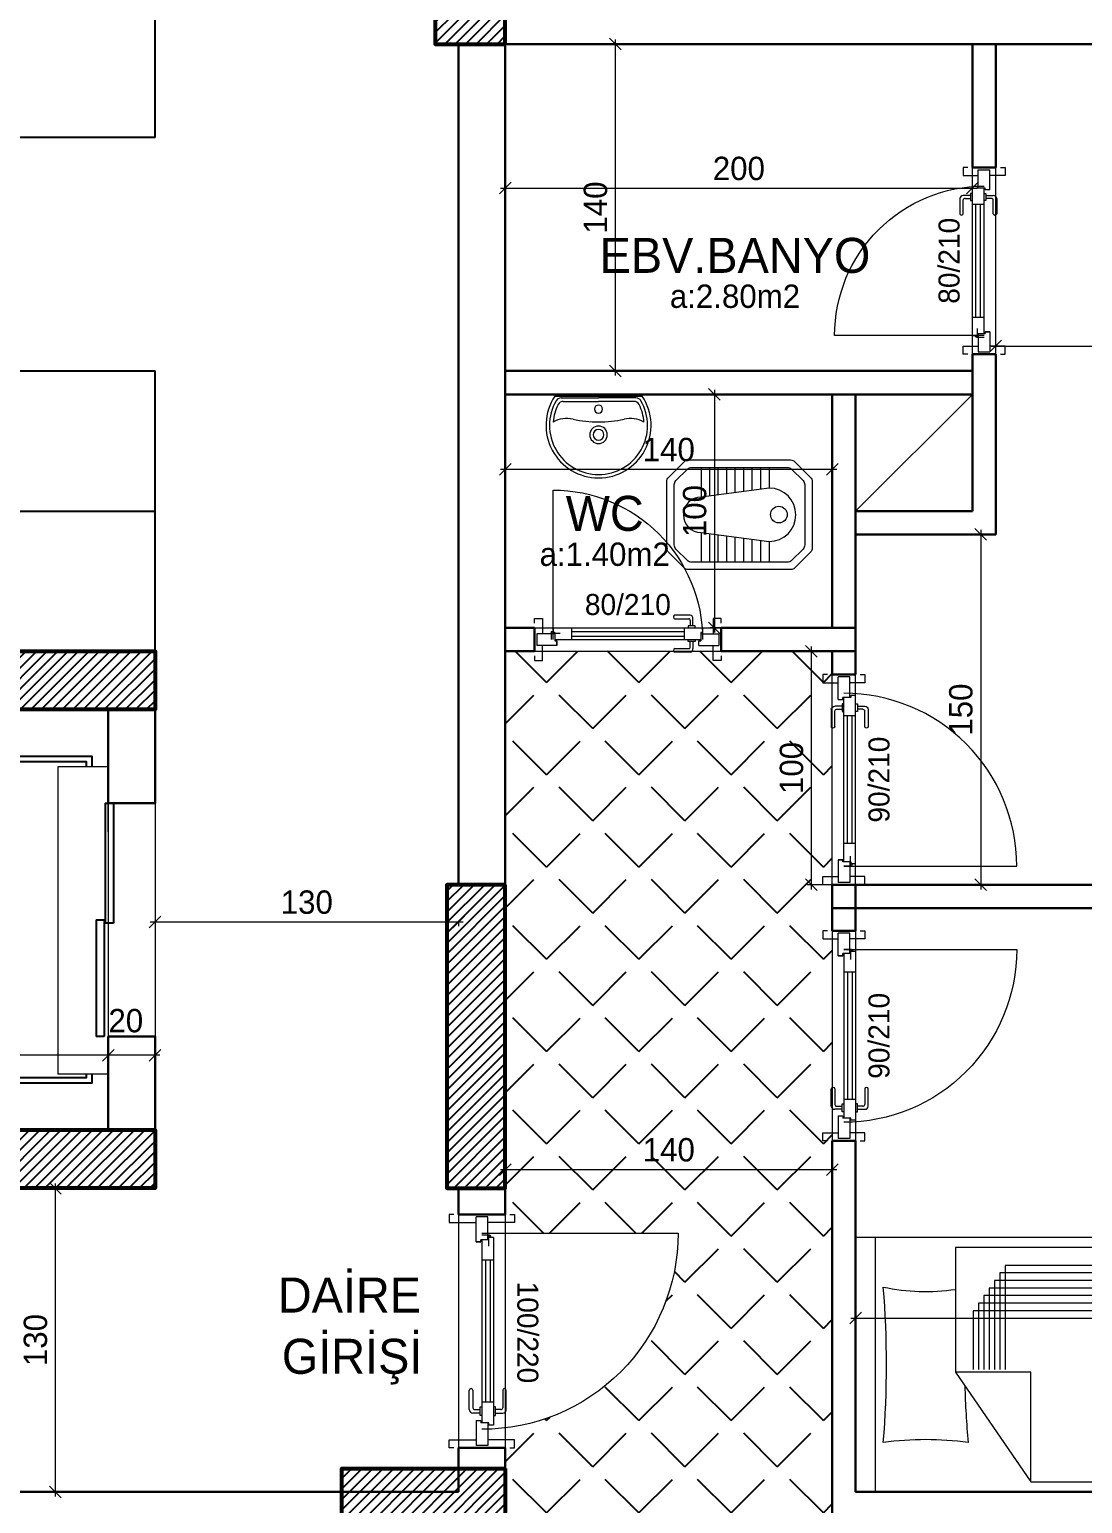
# Model space of a CAD drawing. Header units: centimetres. Extents: x 562865 to 1310255, y -148070 to 32737.
# Drawn here: x 655124 to 655574, y -26094 to -25463 of the extents above; entities that cross this region are included whole.
import ezdxf
from ezdxf.enums import TextEntityAlignment as Align

# ---------------------------------------------------------------- set-up
doc = ezdxf.new("R2010")
doc.units = ezdxf.units.CM
doc.header["$LTSCALE"] = 2.5
doc.layers.get('0').update_dxf_attribs({"color": 86})
for name, color, linetype in [('alan', 7, 'Continuous'), ('kapi-yazi', 7, 'Continuous'), ('mahal', 7, 'Continuous'), ('MERBAS', 231, 'Continuous'), ('MIMARI', 3, 'Continuous'), ('tarama', 173, 'Continuous'), ('TARAMA KOLON', 252, 'Continuous')]:
    doc.layers.add(name, color=color, linetype=linetype)
for name, color, linetype, lineweight in [('DUVAR', 4, 'Continuous', 30), ('duvar-kesim', 7, 'Continuous', 0), ('ince', 30, 'Continuous', 15), ('iç ölçü', 106, 'Continuous', 18), ('kapi', 9, 'Continuous', 0), ('kolon', 1, 'Continuous', 53), ('TEFRIS', 33, 'Continuous', 0)]:
    doc.layers.add(name, color=color, linetype=linetype, lineweight=lineweight)
doc.styles.add('PINAR', font='comic.ttf')
doc.dimstyles.new('TEMİZ ÖLÇÜ', dxfattribs={"dimtxt": 10, "dimasz": 5, "dimexe": 1.8, "dimexo": 0.625, "dimgap": 3, "dimtad": 1, "dimdec": 0, "dimrnd": 0.5, "dimzin": 1, "dimdsep": 46, "dimtxsty": 'PINAR', "dimblk": 'OBLIQUE', "dimcen": 0.9, "dimdle": 2, "dimclrd": 256, "dimclre": 256, "dimclrt": 7, "dimadec": 0, "dimazin": 0, "dimtfac": 1, "dimtdec": 0, "dimtofl": 0, "dimtmove": 2, "dimatfit": 2, "dimfxl": 10, "dimfxlon": 1, "dimlwd": -1, "dimlwe": -1, "dimarcsym": 0})

# ---------------------------------------------------------------- blocks, each defined once
blk = doc.blocks.new('_Oblique')
at = {"color": 0, "linetype": 'ByBlock', "lineweight": -2}
blk.add_line((-0.5, -0.5), (0.5, 0.5), dxfattribs=at)
blk = doc.blocks.new('*D1702')
at = {"layer": 'Defpoints', "color": 0}
for p in [(655371.65, -25469.39), (655371.65, -25609.39), (655374.39, -25609.39)]:
    blk.add_point(p, dxfattribs=at)
at = {"layer": 'iç ölçü'}
for p, q in [((655372.28, -25469.39), (655376.19, -25469.39)), ((655374.39, -25467.39), (655374.39, -25611.39)), ((655372.28, -25609.39), (655376.19, -25609.39))]:
    blk.add_line(p, q, dxfattribs=at)
at = {"layer": 'iç ölçü', "linetype": 'ByBlock', "xscale": 5, "yscale": 5, "zscale": 5}
for p, rotation in [((655374.39, -25469.39), 90), ((655374.39, -25609.39), 270)]:
    blk.add_blockref('_Oblique', p, dxfattribs=dict(at, rotation=rotation))
at = {"layer": 'iç ölçü', "color": 7, "insert": (655365.98, -25539.39), "char_height": 10, "attachment_point": 5, "rotation": 90, "style": 'PINAR'}
blk.add_mtext('140', dxfattribs=at)
blk = doc.blocks.new('*D1703')
at = {"layer": 'Defpoints', "color": 0}
for p in [(655527.34, -25531.09), (655327.34, -25536.11), (655527.34, -25536.11)]:
    blk.add_point(p, dxfattribs=at)
at = {"layer": 'iç ölçü'}
for p, q in [((655325.34, -25531.09), (655529.34, -25531.09)), ((655327.34, -25535.48), (655327.34, -25529.29)), ((655527.34, -25535.48), (655527.34, -25529.29))]:
    blk.add_line(p, q, dxfattribs=at)
at = {"layer": 'iç ölçü', "linetype": 'ByBlock', "xscale": 5, "yscale": 5, "zscale": 5, "rotation": 180}
blk.add_blockref('_Oblique', (655327.34, -25531.09), dxfattribs=at)
at = {"layer": 'iç ölçü', "linetype": 'ByBlock', "xscale": 5, "yscale": 5, "zscale": 5}
blk.add_blockref('_Oblique', (655527.34, -25531.09), dxfattribs=at)
at = {"layer": 'iç ölçü', "color": 7, "insert": (655427.34, -25522.7), "char_height": 10, "attachment_point": 5, "style": 'PINAR'}
blk.add_mtext('200', dxfattribs=at)
blk = doc.blocks.new('*D1705')
at = {"layer": 'Defpoints', "color": 0}
for p in [(655477.34, -26009.39), (656005.38, -26009.39), (656005.38, -26015)]:
    blk.add_point(p, dxfattribs=at)
at = {"layer": 'iç ölçü'}
for p, q in [((655477.34, -26010.01), (655477.34, -26016.8)), ((656005.38, -26010.01), (656005.38, -26016.8)), ((655475.34, -26015), (656007.38, -26015))]:
    blk.add_line(p, q, dxfattribs=at)
at = {"layer": 'iç ölçü', "linetype": 'ByBlock', "xscale": 5, "yscale": 5, "zscale": 5, "rotation": 180}
blk.add_blockref('_Oblique', (655477.34, -26015), dxfattribs=at)
at = {"layer": 'iç ölçü', "linetype": 'ByBlock', "xscale": 5, "yscale": 5, "zscale": 5}
blk.add_blockref('_Oblique', (656005.38, -26015), dxfattribs=at)
at = {"layer": 'iç ölçü', "color": 7, "insert": (655741.36, -26006.57), "char_height": 10, "attachment_point": 5, "style": 'PINAR'}
blk.add_mtext('528', dxfattribs=at)
blk = doc.blocks.new('*D1707')
at = {"layer": 'Defpoints', "color": 0}
for p in [(656005.38, -25579.46), (655537.34, -25599.46), (656005.38, -25598.73)]:
    blk.add_point(p, dxfattribs=at)
at = {"layer": 'iç ölçü'}
for p, q in [((656005.38, -25588.73), (656005.38, -25600.53)), ((655537.34, -25598.84), (655537.34, -25596.93)), ((655535.34, -25598.73), (656007.38, -25598.73))]:
    blk.add_line(p, q, dxfattribs=at)
at = {"layer": 'iç ölçü', "linetype": 'ByBlock', "xscale": 5, "yscale": 5, "zscale": 5, "rotation": 180}
blk.add_blockref('_Oblique', (655537.34, -25598.73), dxfattribs=at)
at = {"layer": 'iç ölçü', "linetype": 'ByBlock', "xscale": 5, "yscale": 5, "zscale": 5}
blk.add_blockref('_Oblique', (656005.38, -25598.73), dxfattribs=at)
at = {"layer": 'iç ölçü', "color": 7, "insert": (655771.36, -25590.21), "char_height": 10, "attachment_point": 5, "style": 'PINAR'}
blk.add_mtext('468', dxfattribs=at)
blk = doc.blocks.new('*D1712')
at = {"layer": 'Defpoints', "color": 0}
for p in [(655467.34, -25948.16), (655467.34, -25951.35), (655327.34, -26028.16)]:
    blk.add_point(p, dxfattribs=at)
at = {"layer": 'iç ölçü'}
for p, q in [((655327.34, -25961.35), (655327.34, -25949.55)), ((655467.34, -25948.79), (655467.34, -25953.15)), ((655325.34, -25951.35), (655469.34, -25951.35))]:
    blk.add_line(p, q, dxfattribs=at)
at = {"layer": 'iç ölçü', "linetype": 'ByBlock', "xscale": 5, "yscale": 5, "zscale": 5, "rotation": 180}
blk.add_blockref('_Oblique', (655327.34, -25951.35), dxfattribs=at)
at = {"layer": 'iç ölçü', "linetype": 'ByBlock', "xscale": 5, "yscale": 5, "zscale": 5}
blk.add_blockref('_Oblique', (655467.34, -25951.35), dxfattribs=at)
at = {"layer": 'iç ölçü', "color": 7, "insert": (655397.34, -25942.95), "char_height": 10, "attachment_point": 5, "style": 'PINAR'}
blk.add_mtext('140', dxfattribs=at)
blk = doc.blocks.new('*D1718')
at = {"layer": 'Defpoints', "color": 0}
for p in [(655495.63, -25679.39), (655510.18, -25829.39), (655530.93, -25829.39)]:
    blk.add_point(p, dxfattribs=at)
at = {"layer": 'iç ölçü'}
for p, q in [((655530.93, -25677.39), (655530.93, -25831.39)), ((655520.93, -25679.39), (655532.73, -25679.39)), ((655520.93, -25829.39), (655532.73, -25829.39))]:
    blk.add_line(p, q, dxfattribs=at)
at = {"layer": 'iç ölçü', "linetype": 'ByBlock', "xscale": 5, "yscale": 5, "zscale": 5}
for p, rotation in [((655530.93, -25679.39), 90), ((655530.93, -25829.39), 270)]:
    blk.add_blockref('_Oblique', p, dxfattribs=dict(at, rotation=rotation))
at = {"layer": 'iç ölçü', "color": 7, "insert": (655522.44, -25754.39), "char_height": 10, "attachment_point": 5, "rotation": 90, "style": 'PINAR'}
blk.add_mtext('150', dxfattribs=at)
blk = doc.blocks.new('*D1719')
at = {"layer": 'Defpoints', "color": 0}
for p in [(655422.34, -25619.39), (655416.86, -25719.39), (655422.34, -25719.39)]:
    blk.add_point(p, dxfattribs=at)
at = {"layer": 'iç ölçü'}
for p, q in [((655421.72, -25619.39), (655415.06, -25619.39)), ((655416.86, -25617.39), (655416.86, -25721.39)), ((655421.72, -25719.39), (655415.06, -25719.39))]:
    blk.add_line(p, q, dxfattribs=at)
at = {"layer": 'iç ölçü', "linetype": 'ByBlock', "xscale": 5, "yscale": 5, "zscale": 5}
for p, rotation in [((655416.86, -25619.39), 90), ((655416.86, -25719.39), 270)]:
    blk.add_blockref('_Oblique', p, dxfattribs=dict(at, rotation=rotation))
at = {"layer": 'iç ölçü', "color": 7, "insert": (655408.45, -25669.39), "char_height": 10, "attachment_point": 5, "rotation": 90, "style": 'PINAR'}
blk.add_mtext('100', dxfattribs=at)
blk = doc.blocks.new('*D1720')
at = {"layer": 'Defpoints', "color": 0}
for p in [(655327.34, -25639.99), (655467.34, -25639.99), (655467.34, -25651.5)]:
    blk.add_point(p, dxfattribs=at)
at = {"layer": 'iç ölçü'}
for p, q in [((655327.34, -25641.5), (655327.34, -25653.3)), ((655467.34, -25641.5), (655467.34, -25653.3)), ((655325.34, -25651.5), (655469.34, -25651.5))]:
    blk.add_line(p, q, dxfattribs=at)
at = {"layer": 'iç ölçü', "linetype": 'ByBlock', "xscale": 5, "yscale": 5, "zscale": 5, "rotation": 180}
blk.add_blockref('_Oblique', (655327.34, -25651.5), dxfattribs=at)
at = {"layer": 'iç ölçü', "linetype": 'ByBlock', "xscale": 5, "yscale": 5, "zscale": 5}
blk.add_blockref('_Oblique', (655467.34, -25651.5), dxfattribs=at)
at = {"layer": 'iç ölçü', "color": 7, "insert": (655397.34, -25643.09), "char_height": 10, "attachment_point": 5, "style": 'PINAR'}
blk.add_mtext('140', dxfattribs=at)
blk = doc.blocks.new('*D1721')
at = {"layer": 'Defpoints', "color": 0}
for p in [(655477.34, -25729.39), (655458.33, -25829.39), (655477.34, -25829.39)]:
    blk.add_point(p, dxfattribs=at)
at = {"layer": 'iç ölçü'}
for p, q in [((655468.33, -25729.39), (655456.53, -25729.39)), ((655458.33, -25727.39), (655458.33, -25831.39)), ((655468.33, -25829.39), (655456.53, -25829.39))]:
    blk.add_line(p, q, dxfattribs=at)
at = {"layer": 'iç ölçü', "linetype": 'ByBlock', "xscale": 5, "yscale": 5, "zscale": 5}
for p, rotation in [((655458.33, -25729.39), 90), ((655458.33, -25829.39), 270)]:
    blk.add_blockref('_Oblique', p, dxfattribs=dict(at, rotation=rotation))
at = {"layer": 'iç ölçü', "color": 7, "insert": (655449.92, -25779.39), "char_height": 10, "attachment_point": 5, "rotation": 90, "style": 'PINAR'}
blk.add_mtext('100', dxfattribs=at)
blk = doc.blocks.new('fm-door1')
at = {"linetype": 'Continuous'}
for p, q in [((0, 25), (0, -25)), ((100, 25), (0, 25)), ((79.7, 31.8), (79.7, -0.3)), ((84, 27.6), (127.8, 27.6)), ((90, 50), (910, 50)), ((90, 50), (90, 30)), ((100, 30), (90, 30)), ((100, 30), (100, -5)), ((100, 30), (100, -5)), ((100, 0), (900, 0)), ((190, 50), (190, 0)), ((810, 50), (810, 0)), ((910, 30), (900, 30)), ((900, 30), (900, -5)), ((900, 25), (1000, 25)), ((910, 50), (910, 30)), ((1000, 25), (1000, -25)), ((110, -25), (0, -25)), ((100, -5), (110, -5)), ((110, -5), (100, -5)), ((110, -5), (110, -25)), ((110, -25), (110, -5)), ((890, -25), (890, -5)), ((890, -5), (900, -5)), ((890, -25), (1000, -25))]:
    blk.add_line(p, q, dxfattribs=at)
at = {"color": 8, "linetype": 'Continuous'}
for p, q in [((190, 35), (810, 35)), ((190, 15), (810, 15))]:
    blk.add_line(p, q, dxfattribs=at)
at = {"linetype": 'Continuous'}
for points in [[(857.6, 58.1), (857.6, 88.9, 0.414214), (842.4, 104.1), (758.6, 104.1, 1), (758.6, 88.9), (834.8, 88.9, -0.414214), (842.4, 81.3), (842.4, 58.1)], [(857.6, -8.1), (857.6, -38.9, -0.414214), (842.4, -54.1), (758.6, -54.1, -1), (758.6, -38.9), (834.8, -38.9, 0.414214), (842.4, -31.3), (842.4, -8.1)]]:
    blk.add_lwpolyline(points, format="xyb", dxfattribs=at)
for points in [[(869, 50), (869, 58.1), (831, 58.1), (831, 50)], [(869, 0), (869, -8.1), (831, -8.1), (831, 0)]]:
    blk.add_lwpolyline(points, dxfattribs=at)
blk.add_circle((84, 31.8), 4.26, dxfattribs=at)
blk = doc.blocks.new('Hela-2')
at = {"color": 8}
for p, q in [((-20.32, -18.42), (-11.43, -18.42)), ((11.43, -18.42), (20.32, -18.42)), ((-10.95, -22.05), (-20.32, -22.05)), ((20.32, -22.05), (10.95, -22.05)), ((-10.48, -25.69), (-20.32, -25.69)), ((-10, -29.33), (-20.32, -29.33)), ((20.32, -29.33), (10, -29.33)), ((20.32, -25.69), (10.48, -25.69)), ((-9.52, -32.97), (-20.32, -32.97)), ((-9.05, -36.61), (-20.32, -36.61)), ((20.32, -36.61), (9.05, -36.61)), ((20.32, -32.97), (9.52, -32.97)), ((-8.57, -40.25), (-20.32, -40.25)), ((-8.1, -43.89), (-20.32, -43.89)), ((20.32, -43.89), (8.1, -43.89)), ((20.32, -40.25), (8.57, -40.25)), ((-20.32, -47.53), (-7.62, -47.53)), ((7.62, -47.53), (20.32, -47.53))]:
    blk.add_line(p, q, dxfattribs=at)
for points in [[(14.23, -62.23), (-14.23, -62.23, -0.198912), (-16.03, -61.49), (-22.75, -54.76, -0.198912), (-23.5, -52.97), (-23.5, -9.26, -0.198912), (-22.75, -7.47), (-16.03, -0.74, -0.198912), (-14.23, 0), (14.23, 0, -0.198912), (16.03, -0.74), (22.75, -7.47, -0.198912), (23.49, -9.26), (23.49, -52.97, -0.198912), (22.75, -54.76), (16.03, -61.49, -0.198912)], [(11.43, -18.42, 1), (-11.43, -18.42), (-7.62, -47.53, 1), (7.62, -47.53)]]:
    blk.add_lwpolyline(points, format="xyb", close=True)
blk.add_lwpolyline([(12.92, -59.06), (-12.92, -59.06, -0.198912), (-14.71, -58.31), (-19.58, -53.45, -0.198912), (-20.32, -51.65), (-20.32, -10.58, -0.198912), (-19.58, -8.78), (-14.71, -3.92, -0.198912), (-12.92, -3.18), (12.92, -3.18, -0.198912), (14.71, -3.92), (19.58, -8.78, -0.198912), (20.32, -10.58), (20.32, -51.65, -0.198912), (19.58, -53.45), (14.71, -58.31, -0.198912)], format="xyb", close=True, dxfattribs=at)
blk.add_circle((-0.08, -14.26), 3.57, dxfattribs=at)
blk = doc.blocks.new('Lav-1')
for p, q in [((-18.7083, 0), (18.7083, 0)), ((-15.105, -2.2), (0, -2.2)), ((15.105, -2.2), (0, -2.2))]:
    blk.add_line(p, q)
at = {"color": 8}
for p in [(-15.9925, -0.7), (15.9925, -0.7)]:
    blk.add_line(p, (0, -0.7), dxfattribs=at)
for centre, radius, start, end in [((0, -12.5), 22.5, 146.251011, 270), ((0, -12.5), 22.5, 270, 33.748989), ((0, -12.5), 19.5, 152.688782, 175.764074), ((-15.105, -4.7), 2.5, 90, 152.688782), ((15.105, -4.7), 2.5, 27.311218, 90), ((0, -12.5), 19.5, 4.235926, 27.311218), ((-13.5377, -21.504), 12, 77.387843, 119.499625), ((0, 39), 50, 257.387843, 270), ((0, 39), 50, 270, 282.612157), ((13.5377, -21.504), 12, 60.500375, 102.612157)]:
    blk.add_arc(centre, radius, start, end)
for centre, radius, start, end in [((0, -12.5), 21, 149.821029, 270), ((-15.9925, -3.2), 2.5, 90, 149.821029), ((0, -5.5), 1.75, 90, 270), ((0, -12.5), 21, 270, 30.178971), ((0, -5.5), 1.75, 270, 90), ((15.9925, -3.2), 2.5, 30.178971, 90), ((0, -16.5), 3.75, 90, 270), ((0, -16.5), 2.3, 90, 270), ((0, -16.5), 3.75, 270, 90), ((0, -16.5), 2.3, 270, 90)]:
    blk.add_arc(centre, radius, start, end, dxfattribs=at)
blk = doc.blocks.new('G$C0735DA1E')
at = {"color": 42}
for p, q in [((0, 108.9), (0, 0)), ((8.51, 108.9), (0, 108.9)), ((8.51, 0), (8.51, 108.9)), ((217.8, 104.59), (42.74, 104.59)), ((42.74, 104.59), (42.74, 51.22)), ((42.74, 51.22), (75.09, 4.31)), ((75.09, 51.22), (42.74, 51.22)), ((75.09, 4.31), (75.09, 51.22)), ((10.29, 0), (0, 0)), ((75.09, 4.31), (217.8, 4.31))]:
    blk.add_line(p, q, dxfattribs=at)
for p, q in [((213.49, 108.9), (8.51, 108.9)), ((217.8, 4.31), (217.8, 104.59)), ((8.51, 0), (213.49, 0))]:
    blk.add_line(p, q)
at = {"color": 8}
for p, q in [((64.05, 96.98), (64.05, 52.43)), ((212.41, 96.98), (64.05, 96.98)), ((59.48, 90.51), (59.48, 52.43)), ((212.41, 90.51), (59.48, 90.51)), ((61.77, 93.74), (61.77, 52.43)), ((212.41, 93.74), (61.77, 93.74)), ((212.41, 84.04), (54.92, 84.04)), ((54.92, 84.04), (54.92, 52.43)), ((212.41, 87.27), (57.2, 87.27)), ((57.2, 87.27), (57.2, 52.43)), ((212.41, 77.57), (50.35, 77.57)), ((50.35, 77.57), (50.35, 52.43)), ((212.41, 80.8), (52.63, 80.8)), ((52.63, 80.8), (52.63, 52.43))]:
    blk.add_line(p, q, dxfattribs=at)
for centre, start, end in [((213.49, 104.59), 359.99996, 90.00004), ((213.49, 4.31), 269.99996, 0.00004)]:
    blk.add_arc(centre, 4.31, start, end)
for centre, radius, start, end in [((-392.71, 54.41), 405.93, 355.2981, 4.7019), ((30.01, 173.57), 87.79, 258.06799, 278.34062), ((417.07, 54.41), 370.41, 181.39769, 185.15396), ((30.01, -112.77), 135.13, 82.28082, 97.71918)]:
    blk.add_arc(centre, radius, start, end, dxfattribs=at)
blk = doc.blocks.new('*D3140')
at = {"layer": 'Defpoints', "color": 0}
for p in [(655177.34, -25899.84), (655157.34, -25902.44), (655157.34, -25916.16)]:
    blk.add_point(p, dxfattribs=at)
at = {"layer": 'iç ölçü'}
for p, q in [((655179.34, -25902.44), (655155.34, -25902.44)), ((655157.34, -25912.44), (655157.34, -25900.64)), ((655177.34, -25900.46), (655177.34, -25904.24))]:
    blk.add_line(p, q, dxfattribs=at)
at = {"layer": 'iç ölçü', "linetype": 'ByBlock', "xscale": 5, "yscale": 5, "zscale": 5, "rotation": 180}
blk.add_blockref('_Oblique', (655157.34, -25902.44), dxfattribs=at)
at = {"layer": 'iç ölçü', "linetype": 'ByBlock', "xscale": 5, "yscale": 5, "zscale": 5}
blk.add_blockref('_Oblique', (655177.34, -25902.44), dxfattribs=at)
at = {"layer": 'iç ölçü', "color": 7, "insert": (655164.84, -25887.67), "char_height": 10, "attachment_point": 5, "style": 'PINAR'}
blk.add_mtext('20', dxfattribs=at)
blk = doc.blocks.new('*D3141')
at = {"layer": 'Defpoints', "color": 0}
for p in [(654952.34, -25878.03), (654952.34, -25902.44), (655157.34, -25916.16)]:
    blk.add_point(p, dxfattribs=at)
at = {"layer": 'iç ölçü'}
for p, q in [((654952.34, -25892.44), (654952.34, -25904.24)), ((655159.34, -25902.44), (654950.34, -25902.44)), ((655157.34, -25912.44), (655157.34, -25900.64))]:
    blk.add_line(p, q, dxfattribs=at)
at = {"layer": 'iç ölçü', "linetype": 'ByBlock', "xscale": 5, "yscale": 5, "zscale": 5, "rotation": 180}
blk.add_blockref('_Oblique', (654952.34, -25902.44), dxfattribs=at)
at = {"layer": 'iç ölçü', "linetype": 'ByBlock', "xscale": 5, "yscale": 5, "zscale": 5}
blk.add_blockref('_Oblique', (655157.34, -25902.44), dxfattribs=at)
at = {"layer": 'iç ölçü', "color": 7, "insert": (655054.84, -25893.97), "char_height": 10, "attachment_point": 5, "style": 'PINAR'}
blk.add_mtext('205', dxfattribs=at)
blk = doc.blocks.new('*D3146')
at = {"layer": 'Defpoints', "color": 0}
for p in [(655177.34, -25844.41), (655307.34, -25844.41), (655307.34, -25845.34)]:
    blk.add_point(p, dxfattribs=at)
at = {"layer": 'iç ölçü'}
for p, q in [((655175.34, -25845.34), (655309.34, -25845.34)), ((655177.34, -25845.03), (655177.34, -25847.14)), ((655307.34, -25845.03), (655307.34, -25847.14))]:
    blk.add_line(p, q, dxfattribs=at)
at = {"layer": 'iç ölçü', "linetype": 'ByBlock', "xscale": 5, "yscale": 5, "zscale": 5, "rotation": 180}
blk.add_blockref('_Oblique', (655177.34, -25845.34), dxfattribs=at)
at = {"layer": 'iç ölçü', "linetype": 'ByBlock', "xscale": 5, "yscale": 5, "zscale": 5}
blk.add_blockref('_Oblique', (655307.34, -25845.34), dxfattribs=at)
at = {"layer": 'iç ölçü', "color": 7, "insert": (655242.34, -25836.91), "char_height": 10, "attachment_point": 5, "style": 'PINAR'}
blk.add_mtext('130', dxfattribs=at)
blk = doc.blocks.new('*D3147')
at = {"layer": 'Defpoints', "color": 0}
for p in [(655104.52, -25959.39), (655104.52, -26089.39), (655134.62, -26089.39)]:
    blk.add_point(p, dxfattribs=at)
at = {"layer": 'iç ölçü'}
for p, q in [((655129.62, -25959.39), (655136.42, -25959.39)), ((655134.62, -25957.39), (655134.62, -26091.39)), ((655129.62, -26089.39), (655136.42, -26089.39))]:
    blk.add_line(p, q, dxfattribs=at)
at = {"layer": 'iç ölçü', "linetype": 'ByBlock', "xscale": 5, "yscale": 5, "zscale": 5}
for p, rotation in [((655134.62, -25959.39), 90), ((655134.62, -26089.39), 270)]:
    blk.add_blockref('_Oblique', p, dxfattribs=dict(at, rotation=rotation))
at = {"layer": 'iç ölçü', "color": 7, "insert": (655126.19, -26024.39), "char_height": 10, "attachment_point": 5, "rotation": 90, "style": 'PINAR'}
blk.add_mtext('130', dxfattribs=at)
blk = doc.blocks.new('SB')
at = {"layer": 'TARAMA KOLON'}
h = blk.add_hatch(dxfattribs=at)
h.set_pattern_fill('ANSI31', color=256, angle=7e-15)
h.paths.add_polyline_path([(655327.34, -25829.39), (655302.34, -25829.39), (655302.34, -25959.39), (655327.34, -25959.39)])
h.paths.add_polyline_path([(655437.34, -24424.14), (655477.34, -24424.14), (655477.34, -24494.14), (655437.34, -24494.14)])
h.paths.add_polyline_path([(655327.34, -25359.39), (655297.34, -25359.39), (655297.34, -25469.39), (655327.34, -25469.39)])
h.paths.add_polyline_path([(655327.34, -26079.39), (655327.34, -26109.39), (655257.34, -26109.39), (655257.34, -26079.39)])
h.paths.add_polyline_path([(654229.3, -24849.39), (654229.3, -24889.39), (654299.3, -24889.39), (654299.3, -24849.39)])
h.paths.add_polyline_path([(654269.3, -25899.39), (654229.3, -25899.39), (654229.3, -25829.39), (654269.3, -25829.39)])
h.paths.add_polyline_path([(654229.3, -25444.39), (654229.3, -25469.39), (654379.3, -25469.39), (654379.3, -25444.39)])
h.paths.add_polyline_path([(655112.34, -26369.39), (655142.34, -26369.39), (655142.34, -26429.39), (655112.34, -26429.39)])
h.paths.add_polyline_path([(654997.34, -26079.39), (654997.34, -26109.39), (654927.34, -26109.39), (654927.34, -26079.39)])
h.paths.add_polyline_path([(655437.34, -24889.39), (655467.34, -24889.39), (655467.34, -24829.39), (655437.34, -24829.39)])
h.paths.add_polyline_path([(655112.34, -26834.64), (655142.34, -26834.64), (655142.34, -26894.64), (655112.34, -26894.64)])
h.paths.add_polyline_path([(654787.34, -26369.39), (654817.34, -26369.39), (654817.34, -26429.39), (654787.34, -26429.39)])
h.paths.add_polyline_path([(655437.34, -26824.64), (655477.34, -26824.64), (655477.34, -26894.64), (655437.34, -26894.64)])
h.paths.add_polyline_path([(654299.3, -26369.39), (654299.3, -26409.39), (654229.3, -26409.39), (654229.3, -26369.39)])
h.paths.add_polyline_path([(654777.34, -26824.64), (654817.34, -26824.64), (654817.34, -26894.64), (654777.34, -26894.64)])
h.paths.add_polyline_path([(655437.34, -26369.39), (655467.34, -26369.39), (655467.34, -26429.39), (655437.34, -26429.39)])
h.paths.add_polyline_path([(655985.38, -25829.39), (656025.38, -25829.39), (656025.38, -25899.39), (655985.38, -25899.39)])
h.paths.add_polyline_path([(654927.34, -25959.39), (654927.34, -25359.39), (655177.34, -25359.39), (655177.34, -25389.39), (654952.35, -25389.39), (654952.35, -25729.39), (655177.34, -25729.39), (655177.34, -25754.39), (654952.34, -25754.39), (654952.34, -25934.39), (655177.34, -25934.39), (655177.34, -25959.39)])
h.paths.add_polyline_path([(654777.34, -24424.14), (654817.34, -24424.14), (654817.34, -24494.14), (654777.34, -24494.14)])
h.paths.add_polyline_path([(655985.38, -26824.64), (656025.38, -26824.64), (656025.38, -26894.64), (655985.38, -26894.64)])
h.paths.add_polyline_path([(654229.3, -24424.14), (654269.3, -24424.14), (654269.3, -24494.14), (654229.3, -24494.14)])
h.paths.add_polyline_path([(655107.34, -24424.14), (655147.34, -24424.14), (655147.34, -24494.14), (655107.34, -24494.14)])
h.paths.add_polyline_path([(655985.38, -24424.14), (656025.38, -24424.14), (656025.38, -24494.14), (655985.38, -24494.14)])
h.paths.add_polyline_path([(656025.38, -24849.39), (656025.38, -24889.39), (655955.38, -24889.39), (655955.38, -24849.39)])
h.paths.add_polyline_path([(654817.34, -24889.39), (654787.34, -24889.39), (654787.34, -24829.39), (654817.34, -24829.39)])
h.paths.add_polyline_path([(655114.84, -24849.39), (655139.84, -24849.39), (655139.84, -24999.39), (655114.84, -24999.39)])
h.paths.add_polyline_path([(656025.38, -26369.39), (656025.38, -26409.39), (655955.38, -26409.39), (655955.38, -26369.39)])
h.paths.add_polyline_path([(654229.3, -26824.64), (654269.3, -26824.64), (654269.3, -26894.64), (654229.3, -26894.64)])
h.paths.add_polyline_path([(656025.38, -25444.39), (656025.38, -25469.39), (655875.38, -25469.39), (655875.38, -25444.39)])
at = {"layer": 'kolon'}
for points in [[(654927.34, -25959.39), (654927.34, -25359.39), (655177.34, -25359.39), (655177.34, -25389.39), (654952.35, -25389.39), (654952.35, -25729.39), (655177.34, -25729.39), (655177.34, -25754.39), (654952.34, -25754.39), (654952.34, -25934.39), (655177.34, -25934.39), (655177.34, -25959.39)], [(655327.34, -25359.39), (655297.34, -25359.39), (655297.34, -25469.39), (655327.34, -25469.39)], [(655327.34, -25829.39), (655302.34, -25829.39), (655302.34, -25959.39), (655327.34, -25959.39)], [(655327.34, -26079.39), (655327.34, -26109.39), (655257.34, -26109.39), (655257.34, -26079.39)]]:
    blk.add_lwpolyline(points, close=True, dxfattribs=at)

msp = doc.modelspace()

# ---------------------------------------------------------------- hatches: boundary and pattern name
at = {"layer": 'tarama'}
h = msp.add_hatch(dxfattribs=at)
h.set_pattern_fill('ANGLE', color=256, scale=4, angle=45)
h.set_pattern_definition([(45, (0, 0), (-19.7565635, 19.7565635), [20.32, -7.62]), (135, (0, 0), (-19.7565635, -19.7565635), [20.32, -7.62])])
edge = h.paths.add_edge_path()
edge.add_line((655399.45, -25729.39), (655339.81, -25729.39))
edge.add_line((655339.81, -25729.39), (655327.34, -25729.39))
edge.add_line((655327.34, -25729.39), (655327.34, -25899.39))
edge.add_line((655327.34, -25899.39), (655327.34, -25959.39))
edge.add_line((655327.34, -25959.39), (655327.34, -25970.6))
edge.add_line((655327.34, -25970.6), (655327.34, -25974.1))
edge.add_line((655327.34, -25974.1), (655327.34, -25978.6))
edge.add_line((655327.34, -25978.6), (655401.34, -25978.6))
edge.add_arc((655317.34, -25978.6), 84, 276.83714, 360, ccw=False)
edge.add_line((655327.34, -26062), (655327.34, -26067.1))
edge.add_line((655327.34, -26067.1), (655327.34, -26070.6))
edge.add_line((655327.34, -26070.6), (655327.34, -26109.39))
edge.add_line((655327.34, -26109.39), (655327.34, -26182.24))
edge.add_line((655327.34, -26182.24), (655327.34, -26241.89))
edge.add_ellipse((655326.99, -26242.41), major_axis=(0.76, 0), ratio=0.78, start_angle=0, end_angle=62.23737, ccw=False)
edge.add_line((655327.75, -26242.41), (655327.75, -26248.95))
edge.add_ellipse((655326.23, -26248.95), major_axis=(-1.52, 0), ratio=0.78, start_angle=137.13047, end_angle=180, ccw=False)
edge.add_line((655327.34, -26249.75), (655327.34, -26262.24))
edge.add_line((655327.34, -26262.24), (655327.34, -26369.39))
edge.add_line((655327.34, -26369.39), (655345.67, -26369.39))
edge.add_line((655345.67, -26369.39), (655359.63, -26369.39))
edge.add_ellipse((655360.54, -26370.5), major_axis=(0, -1.52), ratio=0.88, start_angle=540, end_angle=582.86953, ccw=False)
edge.add_line((655360.54, -26368.98), (655367.91, -26368.98))
edge.add_ellipse((655367.91, -26369.74), major_axis=(0, -0.76), ratio=0.88, start_angle=477.76263, end_angle=540, ccw=False)
edge.add_line((655368.5, -26369.39), (655435.67, -26369.39))
edge.add_line((655435.67, -26369.39), (655467.34, -26369.39))
edge.add_line((655467.34, -26369.39), (655534.51, -26369.39))
edge.add_ellipse((655535.1, -26369.74), major_axis=(0, -0.76), ratio=0.88, start_angle=180, end_angle=242.23737, ccw=False)
edge.add_line((655535.1, -26368.98), (655542.48, -26368.98))
edge.add_ellipse((655542.48, -26370.5), major_axis=(0, -1.52), ratio=0.88, start_angle=137.13047, end_angle=180, ccw=False)
edge.add_line((655543.39, -26369.39), (655557.34, -26369.39))
edge.add_line((655557.34, -26369.39), (655565.38, -26369.39))
edge.add_line((655565.38, -26369.39), (655565.38, -26350.31))
edge.add_line((655565.38, -26350.31), (655565.38, -26283.14))
edge.add_ellipse((655565.74, -26282.55), major_axis=(0.76, 0), ratio=0.88, start_angle=180, end_angle=242.23737, ccw=False)
edge.add_line((655564.98, -26282.55), (655564.98, -26275.18))
edge.add_ellipse((655566.5, -26275.18), major_axis=(-1.52, 0), ratio=0.88, start_angle=317.13047, end_angle=360, ccw=False)
edge.add_line((655565.38, -26274.27), (655565.38, -26260.31))
edge.add_line((655565.38, -26260.31), (655565.38, -26205.62))
edge.add_line((655565.38, -26205.62), (655515.38, -26205.62))
edge.add_line((655515.38, -26205.62), (655515.38, -26152.41))
edge.add_line((655515.38, -26152.41), (655506.02, -26139.39))
edge.add_line((655506.02, -26139.39), (655467.34, -26139.39))
edge.add_line((655467.34, -26139.39), (655467.34, -26099.39))
edge.add_line((655467.34, -26099.39), (655467.34, -25939.11))
edge.add_line((655467.34, -25939.11), (655467.34, -25925.15))
edge.add_ellipse((655468.46, -25924.24), major_axis=(-1.52, 0), ratio=0.88, start_angle=360, end_angle=402.86953, ccw=False)
edge.add_line((655466.94, -25924.24), (655466.94, -25916.86))
edge.add_ellipse((655467.7, -25916.86), major_axis=(0.76, 0), ratio=0.88, start_angle=477.76263, end_angle=540, ccw=False)
edge.add_line((655467.34, -25916.27), (655467.34, -25849.11))
edge.add_line((655467.34, -25849.11), (655467.34, -25829.39))
edge.add_line((655467.34, -25829.39), (655467.34, -25762.22))
edge.add_ellipse((655467.7, -25761.63), major_axis=(0.76, 0), ratio=0.88, start_angle=180, end_angle=242.23737, ccw=False)
edge.add_line((655466.94, -25761.63), (655466.94, -25754.26))
edge.add_ellipse((655468.46, -25754.26), major_axis=(1.52, 0), ratio=0.88, start_angle=137.13047, end_angle=180, ccw=False)
edge.add_line((655467.34, -25753.35), (655467.34, -25739.39))
edge.add_line((655467.34, -25739.39), (655467.34, -25729.39))
edge.add_line((655467.34, -25729.39), (655419.81, -25729.39))
edge.add_line((655419.81, -25729.39), (655407.32, -25729.39))
edge.add_ellipse((655406.51, -25728.28), major_axis=(0, 1.52), ratio=0.78, start_angle=540, end_angle=582.86953, ccw=False)
edge.add_line((655406.51, -25729.8), (655399.98, -25729.8))
edge.add_ellipse((655399.98, -25729.04), major_axis=(0, 0.76), ratio=0.78, start_angle=477.76263, end_angle=540, ccw=False)
h.paths.add_polyline_path([(655498.19, -26319.68), (655522.58, -26319.68), (655522.58, -26340.49), (655498.19, -26340.49)], flags=24)
h.paths.add_polyline_path([(655374.35, -26335.41), (655398.38, -26335.41), (655398.38, -26356.33), (655374.35, -26356.33)], flags=24)
h.paths.add_polyline_path([(655384.04, -25932.54), (655410.65, -25932.54), (655410.65, -25953.35), (655384.04, -25953.35)], flags=24)
h.paths.add_polyline_path([(655432.15, -26240.94), (655460.58, -26240.94), (655460.58, -26261.7), (655432.15, -26261.7)], flags=24)
h.paths.add_polyline_path([(655439.52, -25792.69), (655439.52, -25766.09), (655460.33, -25766.09), (655460.33, -25792.69)], flags=24)
h.paths.add_polyline_path([(655378.73, -26175.16), (655456.16, -26175.16), (655456.16, -26199.95), (655378.73, -26199.95)], flags=24)
h.paths.add_polyline_path([(655384.42, -26197.15), (655449.15, -26197.15), (655449.15, -26213.54), (655384.42, -26213.54)], flags=24)

# ---------------------------------------------------------------- linework, layer by layer
at = {"color": 4, "ltscale": 0.1}
for p, q in [((655156.03, -25794.41), (655159.5, -25794.41)), ((655156.03, -25794.41), (655156.03, -25845.81)), ((655159.5, -25794.41), (655159.5, -25845.81)), ((655152.11, -25844.41), (655155.64, -25844.41)), ((655152.11, -25844.41), (655152.11, -25894.41)), ((655155.64, -25844.41), (655155.64, -25894.41)), ((655159.5, -25845.81), (655156.03, -25845.81)), ((655155.64, -25894.41), (655152.11, -25894.41))]:
    msp.add_line(p, q, dxfattribs=at)
at = {"layer": 'DUVAR'}
for p, q in [((655307.34, -25829.39), (655307.34, -25469.39)), ((656025.38, -25469.39), (655327.34, -25469.39)), ((655327.34, -25829.39), (655327.34, -25469.39)), ((655527.34, -25469.39), (655527.34, -25522.19)), ((655537.34, -25469.39), (655537.34, -25522.19)), ((655537.34, -25522.19), (655527.34, -25522.19)), ((655527.34, -25602.19), (655527.34, -25669.39)), ((655537.34, -25602.19), (655527.34, -25602.19)), ((655537.34, -25602.19), (655537.34, -25679.39)), ((655327.34, -25609.39), (655527.34, -25609.39)), ((655327.34, -25619.39), (655527.34, -25619.39)), ((655467.34, -25619.39), (655467.34, -25719.39)), ((655477.34, -25619.39), (655477.34, -25739.39)), ((655477.34, -25669.39), (655527.34, -25669.39)), ((655477.34, -25679.39), (655537.34, -25679.39)), ((655327.34, -25719.39), (655339.81, -25719.39)), ((655339.81, -25729.39), (655339.81, -25719.39)), ((655419.81, -25719.39), (655477.34, -25719.39)), ((655419.81, -25729.39), (655419.81, -25719.39)), ((655327.34, -25729.39), (655339.81, -25729.39)), ((655419.81, -25729.39), (655477.34, -25729.39)), ((655467.34, -25729.39), (655467.34, -25739.39)), ((655467.34, -25739.39), (655477.34, -25739.39)), ((655157.34, -25754.39), (655157.34, -25794.41)), ((655177.34, -25754.39), (655177.34, -25794.41)), ((655177.34, -25794.41), (655157.34, -25794.41)), ((655467.34, -25829.39), (656005.38, -25829.39)), ((655467.34, -25829.39), (655467.34, -25849.11)), ((655467.34, -25829.39), (655477.34, -25829.39)), ((655477.34, -25829.39), (655477.34, -25849.11)), ((655467.34, -25839.39), (656005.38, -25839.39)), ((655467.34, -25849.11), (655477.34, -25849.11)), ((655177.34, -25894.41), (655157.34, -25894.41)), ((655157.34, -25894.41), (655157.34, -25934.39)), ((655177.34, -25894.41), (655177.34, -25934.39)), ((655467.34, -25939.11), (655467.34, -26099.39)), ((655467.34, -25939.11), (655477.34, -25939.11)), ((655477.34, -25939.11), (655477.34, -26089.39)), ((655307.34, -25959.39), (655307.34, -25970.6)), ((655327.34, -25959.39), (655327.34, -25970.6)), ((655307.34, -25970.6), (655327.34, -25970.6)), ((655307.34, -26070.6), (655307.34, -26089.39)), ((655307.34, -26070.6), (655327.34, -26070.6)), ((655327.34, -26070.6), (655327.34, -26109.39)), ((654947.34, -26089.39), (655307.34, -26089.39)), ((655477.34, -26089.39), (656005.38, -26089.39))]:
    msp.add_line(p, q, dxfattribs=at)
at = {"layer": 'duvar-kesim'}
for p, q in [((655527.34, -25602.19), (655527.34, -25522.19)), ((655537.34, -25602.19), (655537.34, -25522.19)), ((655339.81, -25719.39), (655419.81, -25719.39)), ((655339.81, -25729.39), (655419.81, -25729.39)), ((655467.34, -25829.39), (655467.34, -25739.39)), ((655477.34, -25829.39), (655477.34, -25739.39)), ((655157.34, -25794.41), (655157.34, -25894.41)), ((655177.34, -25794.41), (655177.34, -25894.41)), ((655467.34, -25849.11), (655467.34, -25939.11)), ((655477.34, -25849.11), (655477.34, -25939.11)), ((655307.34, -25970.6), (655307.34, -26070.6)), ((655327.34, -25970.6), (655327.34, -26070.6))]:
    msp.add_line(p, q, dxfattribs=at)
at = {"layer": 'ince', "ltscale": 0.1}
for p, q in [((655135.71, -25778.97), (655135.71, -25910.58)), ((655157.34, -25778.97), (655135.71, -25778.97)), ((655157.34, -25806.78), (655157.34, -25794.41)), ((655157.34, -25894.41), (655157.34, -25910.58)), ((655157.34, -25910.58), (655135.71, -25910.58))]:
    msp.add_line(p, q, dxfattribs=at)
at = {"layer": 'iç ölçü'}
msp.add_line((655527.34, -25619.39), (655477.34, -25669.39), dxfattribs=at)
at = {"layer": 'kapi'}
for points in [[(655525.34, -25522.19), (655523.34, -25522.19), (655523.34, -25525.69), (655529.84, -25525.69)], [(655539.34, -25522.19), (655541.34, -25522.19), (655541.34, -25525.69), (655534.84, -25525.69)], [(655525.34, -25602.19), (655523.34, -25602.19), (655523.34, -25598.69), (655529.84, -25598.69)], [(655539.34, -25602.19), (655541.34, -25602.19), (655541.34, -25598.69), (655534.84, -25598.69)], [(655339.81, -25717.39), (655339.81, -25715.39), (655343.31, -25715.39), (655343.31, -25721.89)], [(655419.81, -25717.39), (655419.81, -25715.39), (655416.31, -25715.39), (655416.31, -25721.89)], [(655339.81, -25731.39), (655339.81, -25733.39), (655343.31, -25733.39), (655343.31, -25726.89)], [(655419.81, -25731.39), (655419.81, -25733.39), (655416.31, -25733.39), (655416.31, -25726.89)], [(655465.34, -25739.39), (655463.34, -25739.39), (655463.34, -25742.89), (655469.84, -25742.89)], [(655479.34, -25739.39), (655481.34, -25739.39), (655481.34, -25742.89), (655474.84, -25742.89)], [(655465.34, -25829.39), (655463.34, -25829.39), (655463.34, -25825.89), (655469.84, -25825.89)], [(655479.34, -25829.39), (655481.34, -25829.39), (655481.34, -25825.89), (655474.84, -25825.89)], [(655465.34, -25849.11), (655463.34, -25849.11), (655463.34, -25852.61), (655469.84, -25852.61)], [(655479.34, -25849.11), (655481.34, -25849.11), (655481.34, -25852.61), (655474.84, -25852.61)], [(655465.34, -25939.11), (655463.34, -25939.11), (655463.34, -25935.61), (655469.84, -25935.61)], [(655479.34, -25939.11), (655481.34, -25939.11), (655481.34, -25935.61), (655474.84, -25935.61)], [(655305.34, -25970.6), (655303.34, -25970.6), (655303.34, -25974.1), (655314.84, -25974.1)], [(655329.34, -25970.6), (655331.34, -25970.6), (655331.34, -25974.1), (655319.84, -25974.1)], [(655305.34, -26070.6), (655303.34, -26070.6), (655303.34, -26067.1), (655314.84, -26067.1)], [(655329.34, -26070.6), (655331.34, -26070.6), (655331.34, -26067.1), (655319.84, -26067.1)]]:
    msp.add_lwpolyline(points, dxfattribs=at)
for points in [[(655532.34, -25594.19), (655468.34, -25594.19, -0.414214), (655532.34, -25530.19, -0.414214)], [(655347.81, -25724.39), (655347.81, -25660.39, -0.414214), (655411.81, -25724.39, -0.414214)], [(655472.34, -25821.39), (655546.34, -25821.39, 0.414214), (655472.34, -25747.39, 0.414214)], [(655472.34, -25857.11), (655546.34, -25857.11, -0.414214), (655472.34, -25931.11, -0.414214)], [(655317.34, -25978.6), (655401.34, -25978.6, -0.414214), (655317.34, -26062.6, -0.414214)]]:
    msp.add_lwpolyline(points, format="xyb", dxfattribs=at)
at = {"layer": 'MERBAS'}
for p, q in [((655177.34, -25509.39), (655177.34, -25389.39)), ((655177.34, -25729.39), (655177.34, -25609.39)), ((654952.35, -25729.39), (655177.34, -25729.39))]:
    msp.add_line(p, q, dxfattribs=at)
for points in [[(655177.34, -25449.39), (655082.35, -25449.39, 0.414214), (655012.35, -25519.39), (655012.35, -25599.39, 0.414214), (655082.35, -25669.39), (655177.34, -25669.39)], [(655177.34, -25509.39), (655082.35, -25509.39, 0.414214), (655072.35, -25519.39), (655072.35, -25599.39, 0.414214), (655082.35, -25609.39), (655177.34, -25609.39)]]:
    msp.add_lwpolyline(points, format="xyb", dxfattribs=at)
at = {"layer": 'MIMARI', "ltscale": 0.1}
for points in [[(655010.87, -25914.44), (654998.92, -25914.44), (654998.92, -25774.34), (655150.27, -25774.34), (655150.27, -25778.97)], [(655010.87, -25912.09), (655001.27, -25912.09), (655001.27, -25776.69), (655147.93, -25776.69), (655147.93, -25778.97)], [(655150.27, -25910.58), (655150.27, -25914.44), (655010.87, -25914.44)], [(655147.93, -25910.58), (655147.93, -25912.09), (655010.87, -25912.09)]]:
    msp.add_lwpolyline(points, dxfattribs=at)

# ---------------------------------------------------------------- block references
at = {"layer": 'kapi'}
for p, xscale, yscale, zscale, rotation in [((655532.34, -25601.19), 0.078, 0.1, 0.07800000000000001, 90), ((655472.34, -25828.39), 0.08800000000000001, -0.1, 0.08800000000000001, 90), ((655472.34, -25850.11), 0.088, 0.1, 0.08800000000000001, 270), ((655317.34, -25971.6), 0.09799999999995634, 0.09999999999990905, 0.098, 270)]:
    msp.add_blockref('fm-door1', p, dxfattribs=dict(at, xscale=xscale, yscale=yscale, zscale=zscale, rotation=rotation))
at = {"layer": 'kapi', "xscale": 0.07800000000000001, "yscale": 0.1, "zscale": 0.07800000000000001}
msp.add_blockref('fm-door1', (655340.81, -25724.39), dxfattribs=at)
at = {"layer": 'TARAMA KOLON'}
msp.add_blockref('SB', (0, 0), dxfattribs=at)
at = {"layer": 'TEFRIS'}
for name, p in [('Lav-1', (655367.26, -25620.21)), ('G$C0735DA1E', (655477.34, -26089.39))]:
    msp.add_blockref(name, p, dxfattribs=at)
at = {"layer": 'TEFRIS', "rotation": 270}
msp.add_blockref('Hela-2', (655458.73, -25670.98), dxfattribs=at)

# ---------------------------------------------------------------- texts
at = {"layer": 'alan', "style": 'PINAR'}
for s, p in [('a:2.80m2', (655425.68, -25582.37)), ('a:1.40m2', (655369.9, -25692.86))]:
    msp.add_text(s, height=10, dxfattribs=at).set_placement(p, align=Align.CENTER)
at = {"layer": 'kapi-yazi', "style": 'PINAR'}
for s, rotation, p in [('80/210', 90, (655517.34, -25562.19)), ('90/210', 90, (655487.34, -25784.39)), ('90/210', 450, (655487.34, -25894.11)), ('100/220', 270, (655336.97, -26021.13))]:
    msp.add_text(s, height=9, rotation=rotation, dxfattribs=at).set_placement(p, align=Align.MIDDLE_CENTER)
msp.add_text('80/210', height=9, dxfattribs=at).set_placement((655379.81, -25709.39), align=Align.MIDDLE_CENTER)
at = {"layer": 'mahal', "style": 'PINAR'}
for s, p in [('EBV.BANYO', (655425.68, -25567.37)), ('WC', (655369.9, -25677.86)), ('DAİRE', (655260.6, -26012.62)), ('GİRİŞİ', (655261.74, -26038.84))]:
    msp.add_text(s, height=15, dxfattribs=at).set_placement(p, align=Align.CENTER)

# ---------------------------------------------------------------- dimensions: what is measured, and where the dimension line sits
at = {"layer": 'iç ölçü'}
for base, p1, p2, picture, middle in [((655374.39, -25609.39), (655371.65, -25469.39), (655371.65, -25609.39), '*D1702', (655365.98, -25539.39)), ((655416.86, -25719.39), (655422.34, -25619.39), (655422.34, -25719.39), '*D1719', (655408.45, -25669.39)), ((655530.93, -25829.39), (655495.63, -25679.39), (655510.18, -25829.39), '*D1718', (655522.44, -25754.39)), ((655458.33, -25829.39), (655477.34, -25729.39), (655477.34, -25829.39), '*D1721', (655449.92, -25779.39))]:
    dim = msp.add_linear_dim(base=base, p1=p1, p2=p2, angle=90, dimstyle='TEMİZ ÖLÇÜ', dxfattribs=at)
    dim.commit()
    dim.dimension.update_dxf_attribs({"geometry": picture, "text_midpoint": middle})
for base, p1, p2, picture, middle in [((655527.34, -25531.09), (655327.34, -25536.11), (655527.34, -25536.11), '*D1703', (655427.34, -25522.7)), ((656005.38, -25598.73), (655537.34, -25599.46), (656005.38, -25579.46), '*D1707', (655771.36, -25590.21)), ((655467.34, -25651.5), (655327.34, -25639.99), (655467.34, -25639.99), '*D1720', (655397.34, -25643.09)), ((655467.34, -25951.35), (655327.34, -26028.16), (655467.34, -25948.16), '*D1712', (655397.34, -25942.95)), ((656005.38, -26015), (655477.34, -26009.39), (656005.38, -26009.39), '*D1705', (655741.36, -26006.57))]:
    dim = msp.add_linear_dim(base=base, p1=p1, p2=p2, dimstyle='TEMİZ ÖLÇÜ', dxfattribs=at)
    dim.commit()
    dim.dimension.update_dxf_attribs({"geometry": picture, "text_midpoint": middle})
for base, p1, p2, angle, override, picture, middle in [((655307.34, -25845.34), (655177.34, -25844.41), (655307.34, -25844.41), 0, {"dimfxl": 5, "dimarcsym": 1}, '*D3146', (655242.34, -25836.91)), ((654952.34, -25902.44), (655157.34, -25916.16), (654952.34, -25878.03), 0, {"dimtxsty": 'PINAR'}, '*D3141', (655054.84, -25893.97)), ((655134.62, -26089.39), (655104.52, -25959.39), (655104.52, -26089.39), 90, {"dimfxl": 5, "dimarcsym": 1}, '*D3147', (655126.19, -26024.39))]:
    dim = msp.add_linear_dim(base=base, p1=p1, p2=p2, angle=angle, dimstyle='TEMİZ ÖLÇÜ', override=override, dxfattribs=at)
    dim.commit()
    dim.dimension.update_dxf_attribs({"geometry": picture, "text_midpoint": middle})
dim = msp.add_linear_dim(base=(655157.34, -25902.44), p1=(655177.34, -25899.84), p2=(655157.34, -25916.16), angle=0, dimstyle='TEMİZ ÖLÇÜ', override={"dimtxsty": 'PINAR'}, dxfattribs=at)
dim.commit()
dim.dimension.update_dxf_attribs({"geometry": '*D3140', "text_midpoint": (655164.84, -25887.67), "dimtype": 160})

doc.saveas('drawing.dxf')
